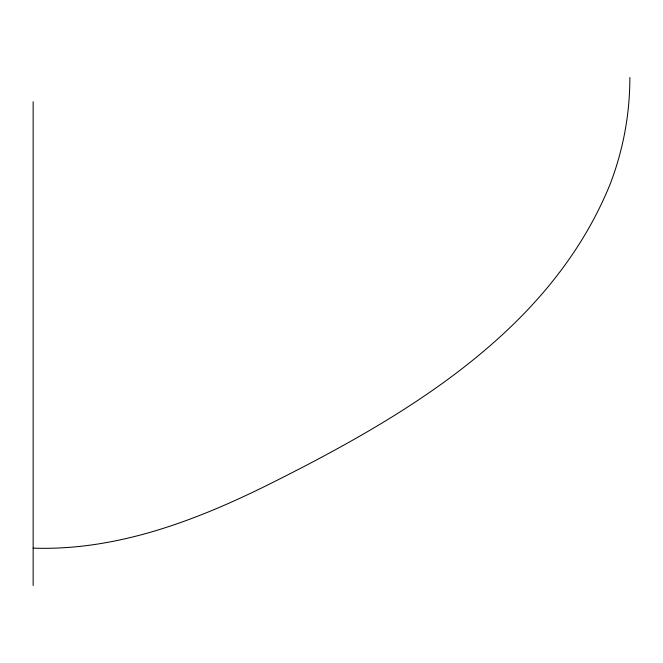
<?xml version="1.0" encoding="UTF-8"?>
<svg xmlns="http://www.w3.org/2000/svg" width="663" height="663" viewBox="0 0 663 663"><rect width="100%" height="100%" fill="white"/><g stroke="black" fill="none" stroke-linecap="round" stroke-linejoin="round"><path stroke-width="0.99" d="M33.15 548.144C117.616 551.003 198.229 519.825 272.493 482.581C407.041 415.146 551.061 329.992 610.242 183.883A296.543 296.543 0 0 0 629.858 77.505M33.15 101.712L33.15 585.495"/></g></svg>
